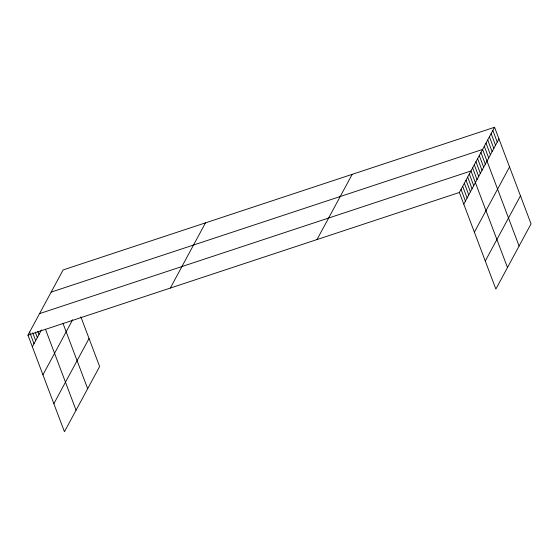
<?xml version="1.0" encoding="UTF-8"?>
<svg xmlns="http://www.w3.org/2000/svg" width="559" height="559" viewBox="0 0 559 559"><rect width="100%" height="100%" fill="white"/><g stroke="black" fill="none" stroke-linecap="round" stroke-linejoin="round"><path stroke-width="0.84" d="M80.852 316.841L99.628 366.522L64.446 431.73L27.95 335.141L63.125 269.934L494.554 127.27L531.05 223.859L495.875 289.066L459.372 192.478L494.554 127.27M32.359 346.797L41.478 329.894M42.945 374.823L72.656 319.755M53.86 403.703L89.035 338.495M170.32 288.06L205.495 222.852M317.002 239.552L352.184 174.352M463.781 204.14L498.956 138.932M474.367 232.167L509.549 166.959M485.282 261.039L520.457 195.839M51.169 292.105L482.592 149.442L519.087 246.03M39.556 313.62L470.985 170.963L507.481 267.551M27.95 335.141L459.372 192.478M492.842 130.443L497.251 142.098M491.137 133.608L495.54 145.27M489.425 136.773L493.835 148.435M487.721 139.939L492.123 151.601M486.009 143.111L490.418 154.773M484.297 146.276L488.706 157.938M480.936 152.516L485.338 164.178M479.273 155.591L483.682 167.253M477.617 158.665L482.026 170.327M475.961 161.74L480.363 173.402M474.298 164.814L478.707 176.476M472.641 167.889L477.051 179.551M469.322 174.031L473.732 185.693M467.666 177.105L472.075 188.767M466.01 180.18L470.412 191.842M464.347 183.254L468.756 194.916M462.691 186.329L467.1 197.991M461.035 189.403L465.437 201.065M62.929 323.228L87.665 388.694M45.44 329.174L76.059 410.208M37.816 331.396L38.99 334.506M35.273 332.137L37.334 337.58M32.736 332.878L35.671 340.655M29.606 332.067L34.015 343.729"/></g></svg>
